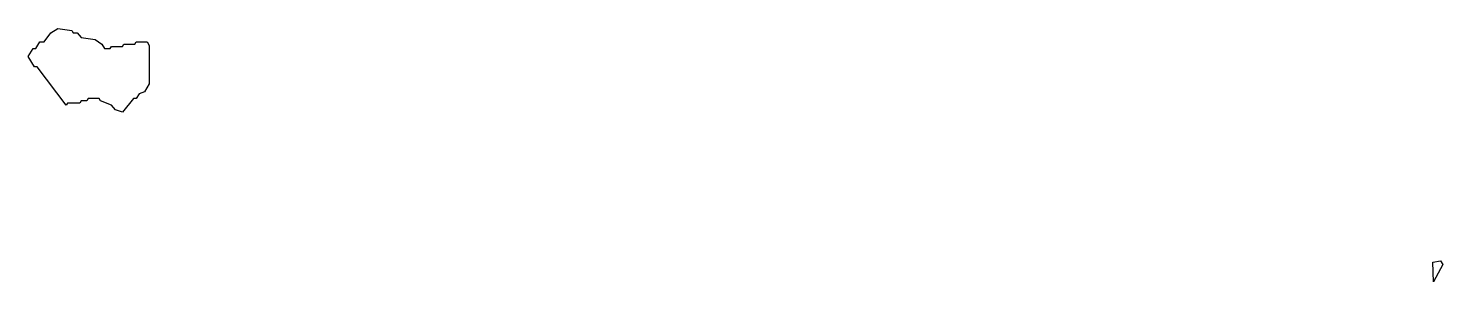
# Model space of a CAD drawing. Header units: millimetres. Extents: x 0 to 1717, y 0 to 307.
import ezdxf

# ---------------------------------------------------------------- set-up
doc = ezdxf.new("R2010")
doc.units = ezdxf.units.MM
doc.layers.add('Y', color=7, linetype='Continuous')

msp = doc.modelspace()

# ---------------------------------------------------------------- linework, layer by layer
at = {"layer": 'Y'}
for points in [[(105.9, 208.4), (100.9, 213.9), (87.5, 219.3), (85.9, 222.1), (72.7, 222.1), (71, 219.3), (64.3, 219.3), (62.7, 216.6), (47.7, 216.6), (46, 213.8), (10.9, 260.4), (7.6, 260.4), (0, 272.8), (5.9, 282.5), (9.2, 282.5), (14.2, 290.7), (19.2, 290.7), (27.5, 301.6), (35.9, 307.1), (52.7, 304.4), (54.3, 301.7), (59.3, 301.7), (64.3, 296.2), (81, 293.4), (89.4, 287.9), (92.7, 282.5), (99.2, 282.5), (100.9, 285.2), (114.2, 285.2), (115.9, 288), (129.2, 288), (130.9, 290.7), (144.3, 290.7), (146.9, 286.5), (146.9, 239.9), (141, 230.3), (134.4, 227.6), (131, 222.1), (127.7, 222.1), (114.3, 205.6), (105.9, 208.4)], [(1705, 23.7), (1714.3, 25.1), (1716.9, 20.9), (1705.9, 0), (1705, 23.7)]]:
    msp.add_lwpolyline(points, close=True, dxfattribs=at)

doc.saveas('drawing.dxf')
